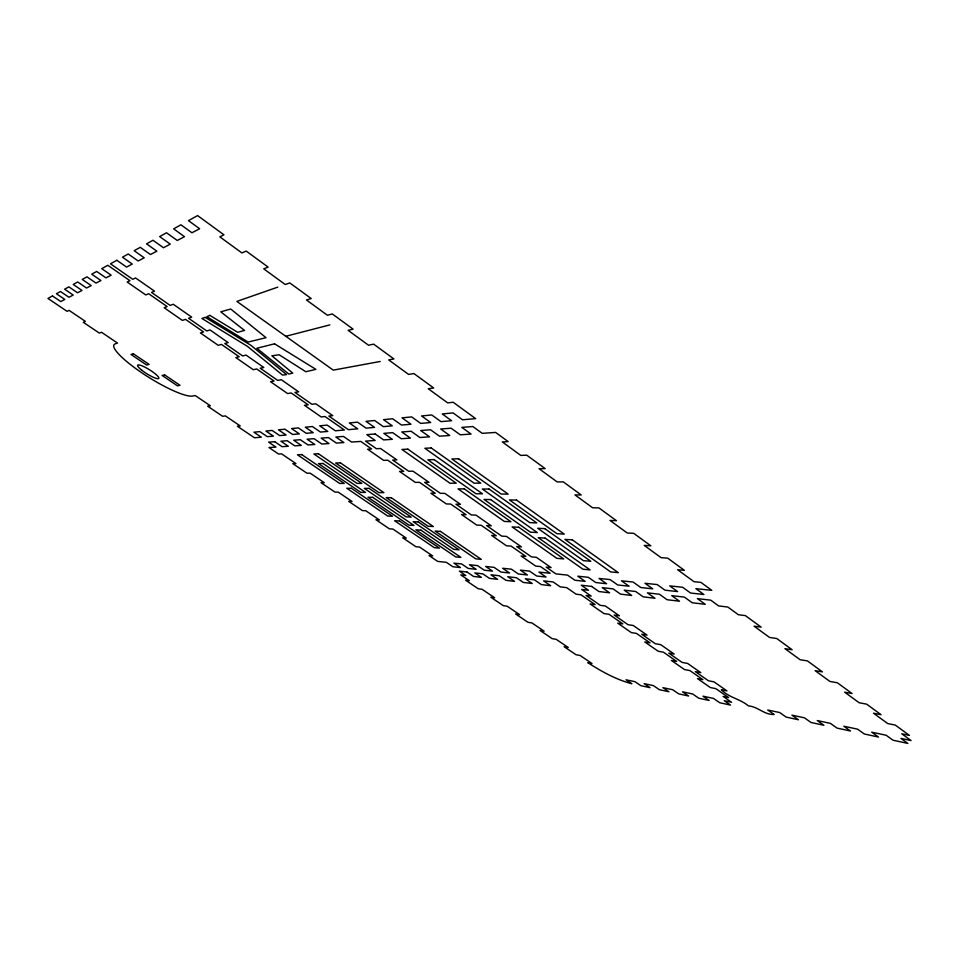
<?xml version="1.0" encoding="UTF-8"?>
<svg xmlns="http://www.w3.org/2000/svg" width="959" height="959" viewBox="0 0 959 959"><rect width="100%" height="100%" fill="white"/><g stroke="black" fill="none" stroke-linecap="round" stroke-linejoin="round"><path stroke-width="1.44" d="M277.798 287.125L236.861 301.414L333.276 370.126L380.184 361.483M285.782 336.285L329.812 324.909M52.457 295.947L47.95 298.441L67.058 311.339L69.072 310.356L85.375 321.361L83.277 322.272L99.34 333.109L101.51 332.258L117.501 343.058L115.248 343.849A47.459 9.266 31.9 0 0 142.112 373.015A47.459 9.266 31.9 0 0 192.627 396.055L195.252 395.576L210.381 405.789L207.683 406.208L222.596 416.278L225.365 415.906L240.218 425.94L237.388 426.252L254.471 437.772L261.304 437.184L253.931 432.197L259.853 431.622L267.297 436.669L273.423 436.141L265.919 431.035L272.116 430.435L279.692 435.59L286.094 435.038L278.446 429.824L284.931 429.2L292.651 434.475L299.352 433.9L291.56 428.553L298.345 427.894L306.221 433.3L313.233 432.689L305.298 427.223L312.406 426.527L320.426 432.065L327.786 431.43L319.695 425.832L327.163 425.101L335.338 430.783L344.377 430.004L325.005 416.506L321.193 416.937L304.483 405.309L308.199 404.806L291.224 392.986L287.592 393.562L270.522 381.694L274.07 381.047L256.736 368.975L253.272 369.706L235.842 357.575L239.199 356.76L221.481 344.425L218.22 345.324L200.407 332.941L203.572 331.958L185.471 319.347L182.39 320.414L164.193 307.755L167.154 306.592L148.645 293.706L145.78 294.964L127.175 282.018L129.933 280.675L107.828 265.283L101.75 268.652L111.136 275.161L105.958 277.87L96.691 271.457L91.752 274.19L100.923 280.519L96.008 283.085L86.945 276.851L82.258 279.441L91.225 285.602L86.55 288.048L77.691 281.97L73.232 284.451L81.995 290.445L77.547 292.771L68.868 286.861L64.625 289.21L73.208 295.048L68.964 297.278L60.477 291.512L56.413 293.754L64.816 299.448L60.777 301.57L52.457 295.947M116.854 260.297L110.489 263.809L132.726 279.309L135.555 277.93L154.495 291.152L151.546 292.435L170.163 305.418L173.219 304.231L191.728 317.165L188.575 318.256L206.784 330.963L210.045 329.944L228.146 342.591L224.802 343.514L242.615 355.933L246.067 355.106L263.785 367.477L260.237 368.22L277.666 380.387L281.311 379.716L298.645 391.823L294.916 392.411L311.975 404.302L315.799 403.799L332.761 415.643L328.853 416.074L348.333 429.656L357.755 428.841L349.34 422.955L357.551 422.164L366.05 428.122L374.573 427.39L365.978 421.349L374.633 420.51L383.312 426.635L392.291 425.856L383.516 419.646L392.639 418.759L401.509 425.053L410.979 424.238L402.025 417.848L411.663 416.913L420.713 423.398L430.723 422.535L421.564 415.954L431.766 414.971L441.02 421.636L451.605 420.725L442.255 413.952L453.056 412.909L462.514 419.778L475.652 418.639L453.199 402.253L447.649 402.864L428.241 388.731L433.696 387.999L413.928 373.566L408.606 374.418L388.707 359.913L393.921 358.954L373.638 344.149L368.544 345.228L348.129 330.352L353.092 329.141L332.282 313.941L327.439 315.271L306.484 299.999L311.184 298.537L289.81 282.929L285.243 284.523L263.725 268.844L268.148 267.117L246.199 251.078L241.92 252.948L219.815 236.837L223.938 234.823L197.59 215.583L188.479 220.63L199.64 228.745L191.944 232.773L180.939 224.802L173.627 228.853L184.5 236.681L177.271 240.469L166.542 232.773L159.673 236.573L170.258 244.149L163.462 247.722L153.008 240.265L146.547 243.85L156.856 251.174L150.443 254.543L140.266 247.326L134.164 250.707L144.222 257.803L138.168 260.98L128.23 253.991L122.464 257.18L132.27 264.073L126.552 267.082L116.854 260.297M209.865 315.379L206.856 316.686L248.153 342.051L266.027 337.688L230.711 309.014L220.774 311.819L244.521 330.435L237.664 332.293L209.865 315.379M205.202 317.381L201.941 318.484L247.41 346.343L282.509 375.065L286.573 374.621L250.79 345.228L205.202 317.381M133.349 353.763L131.011 354.482L146.631 365.019L149.041 364.36L133.349 353.763M274.562 343.825L256.844 348.261L288.851 374.07L292.747 373.099L271.888 355.825L279.141 354.77L305.849 371.732L315.883 369.359L274.562 343.825M164.588 374.861L162.107 375.46L177.439 385.806L179.992 385.266L164.588 374.861M274.706 441.691L268.64 442.147L275.952 447.098L268.964 447.553L278.554 454.027L281.574 453.871L295.923 463.557L292.843 463.665L307 473.219L310.141 473.159L324.238 482.677L321.037 482.689L334.955 492.075L338.203 492.123L352.061 501.473L348.74 501.389L362.418 510.608L365.787 510.739L379.392 519.934L375.964 519.754L389.402 528.817L392.89 529.044L406.256 538.083L402.732 537.807L415.942 546.726L419.527 547.038L432.677 555.92L429.033 555.561L437.712 561.411L446.331 562.322L452.852 566.733L460.464 567.572L453.883 563.113L461.591 563.928L468.22 568.435L476.143 569.31L469.454 564.755L477.498 565.606L484.235 570.197L492.494 571.12L485.71 566.469L494.101 567.356L500.946 572.055L509.565 573.002L502.672 568.267L511.435 569.19L518.387 573.985L527.402 574.98L520.389 570.137L529.548 571.108L536.62 575.999L546.055 577.042L538.922 572.091L550.13 573.278L540.48 566.553L535.685 566.086L521.145 555.98L525.892 556.4L511.147 546.127L506.472 545.779L491.655 535.47L496.271 535.769L481.238 525.304L476.683 525.064L461.567 514.551L466.05 514.731L450.718 504.05L446.307 503.931L430.879 493.214L435.218 493.262L419.574 482.365L415.307 482.377L399.567 471.432L403.763 471.349L387.784 460.224L383.672 460.38L367.609 449.208L371.648 448.992L360.8 441.428L351.569 442.051L343.478 436.429L335.854 437.016L343.873 442.567L336.345 443.07L328.41 437.58L321.145 438.131L329.009 443.549L321.84 444.029L314.049 438.683L307.108 439.21L314.828 444.497L307.983 444.952L300.335 439.725L293.706 440.229L301.282 445.408L294.737 445.839L287.232 440.732L280.903 441.212L288.335 446.271L282.078 446.678L274.706 441.691M375.221 434.007L366.817 434.643L375.149 440.481L365.511 441.116L376.431 448.728L380.579 448.512L396.882 459.9L392.663 460.056L408.726 471.253L413.029 471.169L428.997 482.329L424.621 482.341L440.361 493.322L444.808 493.37L460.464 504.302L455.933 504.182L471.349 514.935L475.952 515.115L491.284 525.832L486.609 525.58L501.725 536.117L506.46 536.429L521.48 546.93L516.685 546.558L531.502 556.891L536.357 557.311L551.089 567.608L546.162 567.117L555.86 573.878L567.536 575.112L574.837 580.219L585.17 581.37L577.798 576.191L588.323 577.306L595.743 582.533L606.579 583.731L599.087 578.445L610.14 579.608L617.692 584.966L629.08 586.225L621.456 580.806L633.072 582.029L640.756 587.507L652.731 588.838L644.975 583.288L657.203 584.582L665.019 590.193L677.629 591.595L669.742 585.901L682.628 587.268L690.588 593.022L703.894 594.496L695.862 588.658L711.77 590.336L700.885 582.389L694.052 581.717L677.641 569.742L684.39 570.341L667.704 558.15L661.027 557.635L644.22 545.383L650.825 545.815L633.731 533.336L627.222 532.988L610.008 520.449L616.445 520.701L598.943 507.922L592.59 507.755L574.968 494.904L581.226 494.976L563.293 481.874L557.131 481.897L539.066 468.735L545.144 468.615L526.767 455.189L520.785 455.405L502.276 441.919L508.162 441.596L495.623 432.437L482.209 433.336L472.859 426.539L461.818 427.378L471.061 434.079L460.248 434.799L451.102 428.205L440.672 428.997L449.723 435.506L439.498 436.189L430.543 429.776L420.689 430.531L429.56 436.848L419.874 437.496L411.111 431.262L401.773 431.97L410.452 438.119L401.282 438.731L392.699 432.665L383.84 433.348L392.351 439.33L383.636 439.905L375.221 434.007M301.737 454.578L297.458 454.806L339.678 483.444L344.209 483.432L301.737 454.578M318.4 453.727L313.881 453.967L357.036 483.408L361.819 483.396L318.4 453.727M407.911 449.16L401.965 449.459L449.975 483.216L456.232 483.204L407.911 449.16M431.226 447.961L424.873 448.285L474.082 483.168L480.759 483.144L431.226 447.961M322.991 463.461L318.52 463.617L360.812 492.387L365.535 492.435L322.991 463.461M340.409 462.861L335.674 463.017L378.913 492.602L383.9 492.65L340.409 462.861M434.103 459.589L427.87 459.817L475.952 493.741L482.509 493.813L434.103 459.589M458.546 458.75L451.881 458.977L501.173 494.041L508.162 494.113L458.546 458.75M351.354 488.287L346.786 488.263L387.724 516.038L392.519 516.254L351.354 488.287M369.119 488.383L364.3 488.359L406.113 516.889L411.183 517.117L369.119 488.383M464.348 488.91L458.03 488.874L504.338 521.432L510.943 521.732L464.348 488.91M489.066 489.054L482.341 489.006L529.752 522.607L536.788 522.931L489.066 489.054M372.715 497.325L367.956 497.242L408.954 525.124L413.94 525.412L372.715 497.325M391.236 497.685L386.213 497.589L428.098 526.239L433.36 526.539L391.236 497.685M490.648 499.579L484.043 499.447L530.411 532.161L537.292 532.557L490.648 499.579M516.505 500.071L509.457 499.927L556.915 533.695L564.264 534.115L516.505 500.071M399.471 520.977L394.605 520.725L434.319 547.661L439.402 548.104L399.471 520.977M418.28 521.972L413.149 521.696L453.715 549.351L459.037 549.819L418.28 521.972M518.783 527.258L512.106 526.911L556.795 558.33L563.736 558.929L518.783 527.258M544.808 528.637L537.687 528.253L583.396 560.643L590.792 561.279L544.808 528.637M420.905 530.159L415.87 529.836L455.645 556.879L460.883 557.383L420.905 530.159M440.469 531.406L435.158 531.07L475.748 558.833L481.274 559.361L440.469 531.406M545.144 538.107L538.215 537.663L582.94 569.214L590.145 569.922L545.144 538.107M572.295 539.845L564.899 539.378L610.631 571.9L618.303 572.643L572.295 539.845M467.009 572.008L459.361 571.132L465.834 575.508L460.776 574.897L469.323 580.674L465.547 580.195L478.229 588.754L482.053 589.27L494.676 597.793L490.804 597.229L503.283 605.644L507.191 606.244L519.61 614.635L515.642 613.988L527.918 622.271L531.921 622.942L544.125 631.19L540.085 630.483L552.156 638.622L556.244 639.365L568.255 647.481L564.12 646.702L575.999 654.709L580.171 655.524L591.979 663.508L587.771 662.657C601.689 671.552 615.942 679.583 631.873 683.743L626.023 679.775L634.978 681.681L640.876 685.685L650.046 687.675L644.112 683.635L653.427 685.613L659.396 689.701L668.95 691.763L662.933 687.651L672.631 689.713L678.684 693.86L688.622 696.018L682.52 691.823L692.626 693.98L698.763 698.212L709.121 700.442L702.947 696.174L713.472 698.428L719.706 702.731L730.506 705.069L724.237 700.717L731.537 702.276L723.11 696.414L728.624 697.565L715.834 688.658L710.355 687.543L697.481 678.6L702.911 679.667L689.881 670.581L684.498 669.562L671.384 660.451L676.718 661.422L663.436 652.18L658.15 651.245L644.796 641.955L650.034 642.842L636.5 633.419L631.322 632.58L617.704 623.122L622.847 623.901L609.049 614.299L603.966 613.568L590.097 603.918L595.119 604.602L581.07 594.82L576.095 594.184L566.685 587.639L560.2 586.86L553.139 581.957L543.657 580.866L550.658 585.709L541.332 584.594L534.379 579.799L525.304 578.745L532.197 583.492L523.266 582.425L516.433 577.726L507.755 576.719L514.539 581.37L505.98 580.339L499.255 575.736L490.936 574.777L497.613 579.332L489.426 578.349L482.797 573.842L474.825 572.919L481.394 577.378L473.53 576.431L467.009 572.008M591.607 586.405L581.238 585.206L588.466 590.264L581.645 589.437L591.176 596.09L586.093 595.455L600.202 605.297L605.345 605.992L619.382 615.798L614.18 615.043L628.025 624.693L633.276 625.496L647.049 635.11L641.751 634.259L655.333 643.729L660.679 644.64L674.189 654.062L668.783 653.115L682.113 662.417L687.567 663.412L700.825 672.667L695.323 671.624L708.401 680.746L713.952 681.837L726.958 690.912L721.36 689.785C729.212 697.816 740.096 698.823 748.368 705.872C757.898 706.591 764.131 714.899 774.153 714.503L767.727 709.996L779.691 712.549L786.164 717.104L798.451 719.765L791.93 715.162L804.457 717.823L811.014 722.475L823.877 725.256L817.272 720.557L830.386 723.362L837.051 728.109L850.525 731.022L843.824 726.227L857.586 729.164L864.335 734.007L878.492 737.063L871.695 732.161L886.14 735.253L892.985 740.204L907.849 743.417L900.957 738.406L911.05 740.564L901.76 733.791L909.408 735.397L895.31 725.1L887.71 723.554L873.505 713.208L881.057 714.683L866.648 704.158L859.144 702.743L844.627 692.158L852.071 693.525L837.339 682.76L829.955 681.465L815.114 670.653L822.438 671.887L807.382 660.883L800.106 659.72L784.93 648.656L792.146 649.758L776.73 638.502L769.586 637.471L754.074 626.167L761.146 627.126L745.383 615.618L738.37 614.731L727.809 607.035L718.663 605.932L710.739 600.166L697.385 598.62L705.249 604.314L692.194 602.743L684.402 597.121L671.744 595.659L679.475 601.209L667.08 599.723L659.408 594.232L647.397 592.854L654.997 598.272L643.213 596.846L635.685 591.499L624.249 590.181L631.717 595.467L620.509 594.124L613.101 588.886L602.228 587.627L609.576 592.806L598.895 591.523L591.607 586.405M141.464 369.97A12.479 2.397 31.9 0 0 158.762 378.505A12.479 2.397 31.9 0 0 144.497 366.973A12.479 2.397 31.9 0 0 141.464 369.97"/></g></svg>
